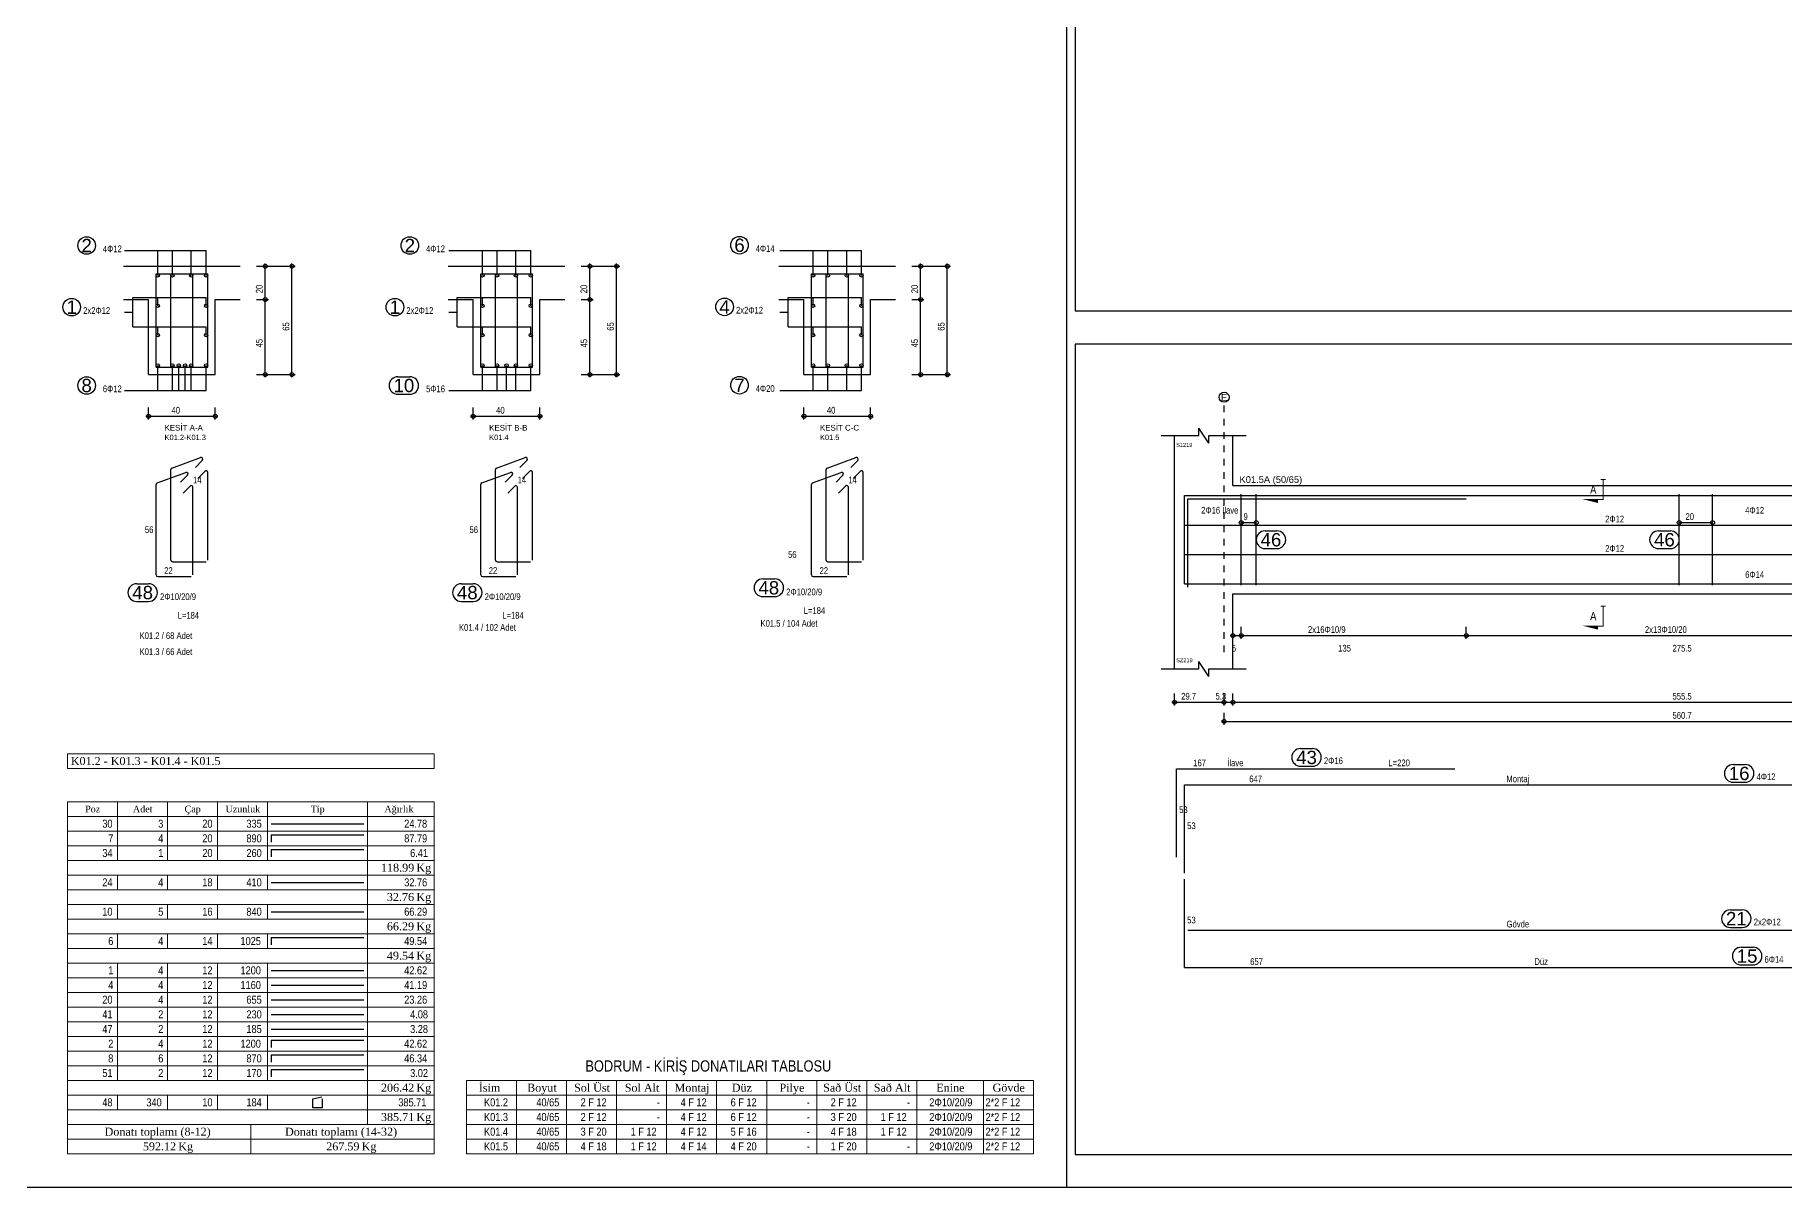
# Model space of a CAD drawing. Header units: metres. Extents: x 419734 to 420376, y 4564732 to 4565123.
# Drawn here: x 420147.01 to 420173.24, y 4564807.53 to 4564824.81 of the extents above; entities that cross this region are included whole.
import ezdxf
from ezdxf.enums import TextEntityAlignment as Align

# ---------------------------------------------------------------- set-up
doc = ezdxf.new("R2010")
doc.units = ezdxf.units.M
doc.linetypes.add('TRATTO-PUNTO', pattern=[1, 0.5, -0.25, 0, -0.25])
for name, color, linetype in [('Standart', 7, 'Continuous'), ('SW_ASSI', 7, 'TRATTO-PUNTO'), ('SW_DIM', 33, 'Continuous'), ('SW_MAGRONE', 2, 'Continuous'), ('SW_QUOTE', 1, 'Continuous'), ('SW_REINFORCEMENT', 7, 'Continuous'), ('SW_TESTI', 2, 'Continuous'), ('SW_Tondini', 1, 'Continuous'), ('SW_TXT_TESTI', 1, 'Continuous')]:
    doc.layers.add(name, color=color, linetype=linetype)
doc.styles.add('arial_1_18', font='arial.ttf', dxfattribs={"height": 0.2})
doc.styles.add('SWS', font='ARIALN.TTF')
doc.styles.add('times new roman_1_18', font='times.ttf', dxfattribs={"height": 0.2})

# ---------------------------------------------------------------- blocks, each defined once
blk = doc.blocks.new('*U1603')
at = {"layer": 'SW_QUOTE', "const_width": 0.0003}
blk.add_lwpolyline([(0, 0), (0, -0.006), (-0.00159, -0.006)], dxfattribs=at)
at = {"layer": 'SW_QUOTE', "const_width": 0.0003, "flags": 128}
blk.add_lwpolyline([(0.00075, 0), (-0.00075, 0)], dxfattribs=at)
at = {"layer": 'SW_QUOTE'}
blk.add_solid([(-0.00159, -0.00585), (-0.00159, -0.00701), (-0.00624, -0.00585)], dxfattribs=at)
at = {"layer": 'SW_TESTI', "style": 'SWS'}
for tag, p in [('RIF_DOC', (0.0025, -0.003)), ('RIF_DOC_SEC', (0.0055, -0.003))]:
    blk.add_attdef(tag, text='', height=0.002, rotation=90, dxfattribs=at).set_placement(p, align=Align.MIDDLE)
at = {"layer": 'SW_TESTI', "color": 3, "style": 'SWS'}
blk.add_attdef('SEZ', text='', height=0.0025, dxfattribs=at).set_placement((-0.003, -0.003), align=Align.MIDDLE)

msp = doc.modelspace()

# ---------------------------------------------------------------- linework, layer by layer
at = {"color": 0, "linetype": 'Continuous'}
msp.add_circle((420164.84327, 4564819.37942), 0.075, dxfattribs=at)
at = {"layer": 'Standart', "color": 2}
for points in [[(420281.38267, 4564849.57907), (419805.78267, 4564849.57907), (419805.78267, 4564807.5324), (420281.38267, 4564807.5324)], [(420162.48267, 4564807.5324), (420162.48267, 4564849.57907)]]:
    msp.add_lwpolyline(points, dxfattribs=at)
for points in [[(420197.71378, 4564820.67724), (420197.71378, 4564833.72765), (420162.60767, 4564833.72765), (420162.60767, 4564820.67724)], [(420162.60767, 4564820.17724), (420162.60767, 4564808.01884), (420197.71378, 4564808.01884), (420197.71378, 4564820.17724)]]:
    msp.add_lwpolyline(points, close=True, dxfattribs=at)
at = {"layer": 'Standart', "color": 1, "linetype": 'Continuous', "lineweight": 5}
for points in [[(420147.49642, 4564814.0324), (420152.99642, 4564814.0324)], [(420147.49642, 4564813.8124), (420147.49642, 4564814.0324)], [(420152.99642, 4564813.8124), (420147.49642, 4564813.8124)], [(420152.99642, 4564814.0324), (420152.99642, 4564813.8124)], [(420147.49642, 4564813.3124), (420147.49642, 4564808.0324)], [(420147.49642, 4564813.3124), (420152.99642, 4564813.3124)], [(420148.24642, 4564813.3124), (420148.24642, 4564812.4324)], [(420148.99642, 4564813.3124), (420148.99642, 4564812.4324)], [(420149.74642, 4564813.3124), (420149.74642, 4564812.4324)], [(420150.49642, 4564813.3124), (420150.49642, 4564812.4324)], [(420151.99642, 4564813.3124), (420151.99642, 4564808.4724)], [(420152.99642, 4564813.3124), (420152.99642, 4564808.0324)], [(420147.49642, 4564813.0924), (420152.99642, 4564813.0924)], [(420147.49642, 4564812.8724), (420152.99642, 4564812.8724)], [(420147.49642, 4564812.6524), (420152.99642, 4564812.6524)], [(420147.49642, 4564812.4324), (420152.99642, 4564812.4324)], [(420147.49642, 4564812.2124), (420152.99642, 4564812.2124)], [(420147.49642, 4564811.9924), (420152.99642, 4564811.9924)], [(420148.24642, 4564812.2124), (420148.24642, 4564811.9924)], [(420148.99642, 4564812.2124), (420148.99642, 4564811.9924)], [(420149.74642, 4564812.2124), (420149.74642, 4564811.9924)], [(420150.49642, 4564812.2124), (420150.49642, 4564811.9924)], [(420147.49642, 4564811.7724), (420152.99642, 4564811.7724)], [(420148.24642, 4564811.7724), (420148.24642, 4564811.5524)], [(420148.99642, 4564811.7724), (420148.99642, 4564811.5524)], [(420149.74642, 4564811.7724), (420149.74642, 4564811.5524)], [(420150.49642, 4564811.7724), (420150.49642, 4564811.5524)], [(420147.49642, 4564811.5524), (420152.99642, 4564811.5524)], [(420147.49642, 4564811.3324), (420152.99642, 4564811.3324)], [(420148.24642, 4564811.3324), (420148.24642, 4564811.1124)], [(420148.99642, 4564811.3324), (420148.99642, 4564811.1124)], [(420149.74642, 4564811.3324), (420149.74642, 4564811.1124)], [(420150.49642, 4564811.3324), (420150.49642, 4564811.1124)], [(420147.49642, 4564811.1124), (420152.99642, 4564811.1124)], [(420147.49642, 4564810.8924), (420152.99642, 4564810.8924)], [(420147.49642, 4564810.6724), (420152.99642, 4564810.6724)], [(420148.24642, 4564810.8924), (420148.24642, 4564809.1324)], [(420148.99642, 4564810.8924), (420148.99642, 4564809.1324)], [(420149.74642, 4564810.8924), (420149.74642, 4564809.1324)], [(420150.49642, 4564810.8924), (420150.49642, 4564809.1324)], [(420147.49642, 4564810.4524), (420152.99642, 4564810.4524)], [(420147.49642, 4564810.2324), (420152.99642, 4564810.2324)], [(420147.49642, 4564810.0124), (420152.99642, 4564810.0124)], [(420147.49642, 4564809.7924), (420152.99642, 4564809.7924)], [(420147.49642, 4564809.5724), (420152.99642, 4564809.5724)], [(420147.49642, 4564809.3524), (420152.99642, 4564809.3524)], [(420147.49642, 4564809.1324), (420152.99642, 4564809.1324)], [(420153.48267, 4564809.1324), (420153.48267, 4564808.0324)], [(420153.48267, 4564809.1324), (420161.98267, 4564809.1324)], [(420154.23267, 4564809.1324), (420154.23267, 4564808.0324)], [(420154.98267, 4564809.1324), (420154.98267, 4564808.0324)], [(420155.73267, 4564809.1324), (420155.73267, 4564808.0324)], [(420156.48267, 4564809.1324), (420156.48267, 4564808.0324)], [(420157.23267, 4564809.1324), (420157.23267, 4564808.0324)], [(420157.98267, 4564809.1324), (420157.98267, 4564808.0324)], [(420158.73267, 4564809.1324), (420158.73267, 4564808.0324)], [(420159.48267, 4564809.1324), (420159.48267, 4564808.0324)], [(420160.23267, 4564809.1324), (420160.23267, 4564808.0324)], [(420161.23267, 4564809.1324), (420161.23267, 4564808.0324)], [(420161.98267, 4564809.1324), (420161.98267, 4564808.0324)], [(420147.49642, 4564808.9124), (420152.99642, 4564808.9124)], [(420148.24642, 4564808.9124), (420148.24642, 4564808.6924)], [(420148.99642, 4564808.9124), (420148.99642, 4564808.6924)], [(420149.74642, 4564808.9124), (420149.74642, 4564808.6924)], [(420150.49642, 4564808.9124), (420150.49642, 4564808.6924)], [(420153.48267, 4564808.9124), (420161.98267, 4564808.9124)], [(420147.49642, 4564808.6924), (420152.99642, 4564808.6924)], [(420153.48267, 4564808.6924), (420161.98267, 4564808.6924)], [(420147.49642, 4564808.4724), (420152.99642, 4564808.4724)], [(420150.24642, 4564808.4724), (420150.24642, 4564808.0324)], [(420153.48267, 4564808.4724), (420161.98267, 4564808.4724)], [(420147.49642, 4564808.2524), (420152.99642, 4564808.2524)], [(420147.49642, 4564808.0324), (420152.99642, 4564808.0324)], [(420153.48267, 4564808.2524), (420161.98267, 4564808.2524)], [(420153.48267, 4564808.0324), (420161.98267, 4564808.0324)]]:
    msp.add_lwpolyline(points, dxfattribs=at)
at = {"layer": 'SW_ASSI', "ltscale": 0.2}
msp.add_lwpolyline([(420164.84327, 4564815.55442), (420164.84327, 4564819.30442)], dxfattribs=at)
at = {"layer": 'SW_DIM', "ltscale": 0.5}
for points in [[(420148.34981, 4564821.58173), (420149.57481, 4564821.58173)], [(420148.84981, 4564821.20673), (420148.84981, 4564821.58173)], [(420149.07065, 4564821.20673), (420149.07065, 4564821.58173)], [(420149.35398, 4564821.20673), (420149.35398, 4564821.58173)], [(420149.57481, 4564821.20673), (420149.57481, 4564821.58173)], [(420153.21832, 4564821.58173), (420154.44332, 4564821.58173)], [(420153.71832, 4564821.20673), (420153.71832, 4564821.58173)], [(420153.93916, 4564821.20673), (420153.93916, 4564821.58173)], [(420154.22249, 4564821.20673), (420154.22249, 4564821.58173)], [(420154.44332, 4564821.20673), (420154.44332, 4564821.58173)], [(420158.17911, 4564821.58173), (420159.40411, 4564821.58173)], [(420158.67911, 4564821.20673), (420158.67911, 4564821.58173)], [(420158.89994, 4564821.20673), (420158.89994, 4564821.58173)], [(420159.18328, 4564821.20673), (420159.18328, 4564821.58173)], [(420159.40411, 4564821.20673), (420159.40411, 4564821.58173)], [(420150.33231, 4564821.34423), (420150.91231, 4564821.34423)], [(420150.46231, 4564819.67923), (420150.46231, 4564821.38423)], [(420150.86231, 4564819.67923), (420150.86231, 4564821.38423)], [(420155.20082, 4564821.34423), (420155.78082, 4564821.34423)], [(420155.33082, 4564819.67923), (420155.33082, 4564821.38423)], [(420155.73082, 4564819.67923), (420155.73082, 4564821.38423)], [(420160.16161, 4564821.34423), (420160.74161, 4564821.34423)], [(420160.29161, 4564819.67923), (420160.29161, 4564821.38423)], [(420160.69161, 4564819.67923), (420160.69161, 4564821.38423)], [(420148.34981, 4564820.65673), (420148.47481, 4564820.65673)], [(420148.47481, 4564820.4359), (420148.47481, 4564820.87756)], [(420148.47481, 4564820.87756), (420149.57481, 4564820.87756)], [(420148.84981, 4564820.75256), (420148.84981, 4564820.87756)], [(420149.57481, 4564820.75256), (420149.57481, 4564820.87756)], [(420150.33231, 4564820.84423), (420150.51231, 4564820.84423)], [(420153.21832, 4564820.65673), (420153.34332, 4564820.65673)], [(420153.34332, 4564820.4359), (420153.34332, 4564820.87756)], [(420153.34332, 4564820.87756), (420154.44332, 4564820.87756)], [(420153.71832, 4564820.75256), (420153.71832, 4564820.87756)], [(420154.44332, 4564820.75256), (420154.44332, 4564820.87756)], [(420155.20082, 4564820.84423), (420155.38082, 4564820.84423)], [(420158.17911, 4564820.65673), (420158.30411, 4564820.65673)], [(420158.30411, 4564820.4359), (420158.30411, 4564820.87756)], [(420158.30411, 4564820.87756), (420159.40411, 4564820.87756)], [(420158.67911, 4564820.75256), (420158.67911, 4564820.87756)], [(420159.40411, 4564820.75256), (420159.40411, 4564820.87756)], [(420160.16161, 4564820.84423), (420160.34161, 4564820.84423)], [(420148.47481, 4564820.4359), (420149.57481, 4564820.4359)], [(420148.84981, 4564820.3109), (420148.84981, 4564820.4359)], [(420149.57481, 4564820.3109), (420149.57481, 4564820.4359)], [(420153.34332, 4564820.4359), (420154.44332, 4564820.4359)], [(420153.71832, 4564820.3109), (420153.71832, 4564820.4359)], [(420154.44332, 4564820.3109), (420154.44332, 4564820.4359)], [(420158.30411, 4564820.4359), (420159.40411, 4564820.4359)], [(420158.67911, 4564820.3109), (420158.67911, 4564820.4359)], [(420159.40411, 4564820.3109), (420159.40411, 4564820.4359)], [(420148.84981, 4564819.48173), (420148.84981, 4564819.85673)], [(420149.07065, 4564819.48173), (420149.07065, 4564819.85673)], [(420149.16509, 4564819.48173), (420149.16509, 4564819.85673)], [(420149.25953, 4564819.48173), (420149.25953, 4564819.85673)], [(420149.35398, 4564819.48173), (420149.35398, 4564819.85673)], [(420149.57481, 4564819.48173), (420149.57481, 4564819.85673)], [(420153.71832, 4564819.48173), (420153.71832, 4564819.85673)], [(420153.93916, 4564819.48173), (420153.93916, 4564819.85673)], [(420154.08082, 4564819.48173), (420154.08082, 4564819.85673)], [(420154.22249, 4564819.48173), (420154.22249, 4564819.85673)], [(420154.44332, 4564819.48173), (420154.44332, 4564819.85673)], [(420158.67911, 4564819.48173), (420158.67911, 4564819.85673)], [(420158.89994, 4564819.48173), (420158.89994, 4564819.85673)], [(420159.18328, 4564819.48173), (420159.18328, 4564819.85673)], [(420159.40411, 4564819.48173), (420159.40411, 4564819.85673)], [(420150.33231, 4564819.71923), (420150.91231, 4564819.71923)], [(420155.20082, 4564819.71923), (420155.78082, 4564819.71923)], [(420160.16161, 4564819.71923), (420160.74161, 4564819.71923)], [(420148.34981, 4564819.48173), (420149.57481, 4564819.48173)], [(420153.21832, 4564819.48173), (420154.44332, 4564819.48173)], [(420158.17911, 4564819.48173), (420159.40411, 4564819.48173)], [(420148.67231, 4564819.09423), (420149.75231, 4564819.09423)], [(420148.71231, 4564819.04423), (420148.71231, 4564819.22423)], [(420149.71231, 4564819.04423), (420149.71231, 4564819.22423)], [(420153.54082, 4564819.09423), (420154.62082, 4564819.09423)], [(420153.58082, 4564819.04423), (420153.58082, 4564819.22423)], [(420154.58082, 4564819.04423), (420154.58082, 4564819.22423)], [(420158.50161, 4564819.09423), (420159.58161, 4564819.09423)], [(420158.54161, 4564819.04423), (420158.54161, 4564819.22423)], [(420159.54161, 4564819.04423), (420159.54161, 4564819.22423)], [(420163.89952, 4564818.80442), (420164.46202, 4564818.80442)], [(420164.61202, 4564818.69192), (420164.46202, 4564818.91692)], [(420164.46202, 4564818.80442), (420164.46202, 4564818.91692)], [(420164.61202, 4564818.80442), (420165.17452, 4564818.80442)], [(420164.61202, 4564818.69192), (420164.61202, 4564818.80442)], [(420165.09952, 4564817.49942), (420165.32452, 4564817.49942)], [(420171.66827, 4564817.49942), (420172.16827, 4564817.49942)], [(420164.97452, 4564815.75442), (420164.97452, 4564815.93442)], [(420165.09952, 4564815.75442), (420165.09952, 4564815.93442)], [(420168.47452, 4564815.75442), (420168.47452, 4564815.93442)], [(420164.93452, 4564815.80442), (420178.90202, 4564815.80442)], [(420164.46202, 4564815.30442), (420164.46202, 4564815.41692)], [(420164.61202, 4564815.19192), (420164.46202, 4564815.41692)], [(420163.89952, 4564815.30442), (420164.46202, 4564815.30442)], [(420164.61202, 4564815.19192), (420164.61202, 4564815.30442)], [(420164.61202, 4564815.30442), (420165.17452, 4564815.30442)], [(420164.09952, 4564814.75442), (420164.09952, 4564814.93442)], [(420164.84327, 4564814.75442), (420164.84327, 4564814.93442)], [(420164.97452, 4564814.75442), (420164.97452, 4564814.93442)], [(420164.05952, 4564814.80442), (420190.30349, 4564814.80442)], [(420164.84327, 4564814.46642), (420164.84327, 4564814.64642)], [(420164.80327, 4564814.51642), (420178.90202, 4564814.51642)]]:
    msp.add_lwpolyline(points, dxfattribs=at)
for centre in [(420150.46231, 4564821.34423), (420150.86231, 4564821.34423), (420155.33082, 4564821.34423), (420155.73082, 4564821.34423), (420160.29161, 4564821.34423), (420160.69161, 4564821.34423), (420150.46231, 4564820.84423), (420155.33082, 4564820.84423), (420160.29161, 4564820.84423), (420150.46231, 4564819.71923), (420150.86231, 4564819.71923), (420155.33082, 4564819.71923), (420155.73082, 4564819.71923), (420160.29161, 4564819.71923), (420160.69161, 4564819.71923), (420148.71231, 4564819.09423), (420149.71231, 4564819.09423), (420153.58082, 4564819.09423), (420154.58082, 4564819.09423), (420158.54161, 4564819.09423), (420159.54161, 4564819.09423), (420165.09952, 4564817.49942), (420165.32452, 4564817.49942), (420171.66827, 4564817.49942), (420172.16827, 4564817.49942), (420164.97452, 4564815.80442), (420165.09952, 4564815.80442), (420168.47452, 4564815.80442), (420164.09952, 4564814.80442), (420164.84327, 4564814.80442), (420164.97452, 4564814.80442), (420164.84327, 4564814.51642)]:
    msp.add_circle(centre, 0.03, dxfattribs=at)
at = {"layer": 'SW_MAGRONE'}
for points in [[(420148.33731, 4564821.34423), (420150.08731, 4564821.34423)], [(420153.20582, 4564821.34423), (420154.95582, 4564821.34423)], [(420158.16661, 4564821.34423), (420159.91661, 4564821.34423)], [(420148.33731, 4564820.84423), (420148.71231, 4564820.84423)], [(420148.71231, 4564819.71923), (420148.71231, 4564820.84423)], [(420149.71231, 4564819.71923), (420149.71231, 4564820.84423)], [(420149.71231, 4564820.84423), (420150.08731, 4564820.84423)], [(420153.20582, 4564820.84423), (420153.58082, 4564820.84423)], [(420153.58082, 4564819.71923), (420153.58082, 4564820.84423)], [(420154.58082, 4564819.71923), (420154.58082, 4564820.84423)], [(420154.58082, 4564820.84423), (420154.95582, 4564820.84423)], [(420158.16661, 4564820.84423), (420158.54161, 4564820.84423)], [(420158.54161, 4564819.71923), (420158.54161, 4564820.84423)], [(420159.54161, 4564819.71923), (420159.54161, 4564820.84423)], [(420159.54161, 4564820.84423), (420159.91661, 4564820.84423)], [(420148.71231, 4564819.71923), (420149.71231, 4564819.71923)], [(420153.58082, 4564819.71923), (420154.58082, 4564819.71923)], [(420158.54161, 4564819.71923), (420159.54161, 4564819.71923)], [(420164.09952, 4564815.30442), (420164.09952, 4564818.80442)], [(420164.97452, 4564818.05442), (420164.97452, 4564818.80442)], [(420164.97452, 4564818.05442), (420178.86202, 4564818.05442)], [(420164.97452, 4564815.30442), (420164.97452, 4564816.42942)], [(420164.97452, 4564816.42942), (420178.86202, 4564816.42942)]]:
    msp.add_lwpolyline(points, dxfattribs=at)
at = {"layer": 'SW_REINFORCEMENT', "color": 7, "ltscale": 0.05, "flags": 128}
for points in [[(420148.82481, 4564821.23173), (420149.59981, 4564821.23173)], [(420148.82481, 4564819.83173), (420148.82481, 4564821.23173)], [(420149.04565, 4564819.83173), (420149.04565, 4564821.23173)], [(420149.37898, 4564819.83173), (420149.37898, 4564821.23173)], [(420149.59981, 4564819.83173), (420149.59981, 4564821.23173)], [(420153.69332, 4564821.23173), (420154.46832, 4564821.23173)], [(420153.69332, 4564819.83173), (420153.69332, 4564821.23173)], [(420153.91416, 4564819.83173), (420153.91416, 4564821.23173)], [(420154.24749, 4564819.83173), (420154.24749, 4564821.23173)], [(420154.46832, 4564819.83173), (420154.46832, 4564821.23173)], [(420158.65411, 4564821.23173), (420159.42911, 4564821.23173)], [(420158.65411, 4564819.83173), (420158.65411, 4564821.23173)], [(420158.87494, 4564819.83173), (420158.87494, 4564821.23173)], [(420159.20828, 4564819.83173), (420159.20828, 4564821.23173)], [(420159.42911, 4564819.83173), (420159.42911, 4564821.23173)], [(420148.82481, 4564819.83173), (420149.59981, 4564819.83173)], [(420153.69332, 4564819.83173), (420154.46832, 4564819.83173)], [(420158.65411, 4564819.83173), (420159.42911, 4564819.83173)], [(420149.04565, 4564816.93655), (420149.04565, 4564818.2932)], [(420149.06242, 4564818.31716), (420149.49173, 4564818.47341)], [(420149.4142, 4564818.32714), (420149.51848, 4564818.43142)], [(420149.45132, 4564818.16256), (420149.55628, 4564818.26752)], [(420153.91416, 4564816.93655), (420153.91416, 4564818.2932)], [(420153.93094, 4564818.31716), (420154.36024, 4564818.47341)], [(420154.28271, 4564818.32714), (420154.38699, 4564818.43142)], [(420154.31983, 4564818.16256), (420154.42479, 4564818.26752)], [(420158.87494, 4564816.93655), (420158.87494, 4564818.2932)], [(420158.89172, 4564818.31716), (420159.32102, 4564818.47341)], [(420159.24349, 4564818.32714), (420159.34778, 4564818.43142)], [(420159.28062, 4564818.16256), (420159.38558, 4564818.26752)], [(420148.82481, 4564816.71489), (420148.82481, 4564818.07153)], [(420148.84159, 4564818.09549), (420149.27089, 4564818.25174)], [(420149.19336, 4564818.10547), (420149.29765, 4564818.20975)], [(420149.23049, 4564817.94089), (420149.33545, 4564818.04585)], [(420149.37898, 4564816.71489), (420149.37898, 4564818.02782)], [(420149.59981, 4564816.93655), (420149.59981, 4564818.24949)], [(420153.69332, 4564816.71489), (420153.69332, 4564818.07153)], [(420153.7101, 4564818.09549), (420154.1394, 4564818.25174)], [(420154.06187, 4564818.10547), (420154.16616, 4564818.20975)], [(420154.099, 4564817.94089), (420154.20396, 4564818.04585)], [(420154.24749, 4564816.71489), (420154.24749, 4564818.02782)], [(420154.46832, 4564816.93655), (420154.46832, 4564818.24949)], [(420158.65411, 4564816.71489), (420158.65411, 4564818.07153)], [(420158.67089, 4564818.09549), (420159.10019, 4564818.25174)], [(420159.02266, 4564818.10547), (420159.12694, 4564818.20975)], [(420159.05978, 4564817.94089), (420159.16474, 4564818.04585)], [(420159.20828, 4564816.71489), (420159.20828, 4564818.02782)], [(420159.42911, 4564816.93655), (420159.42911, 4564818.24949)], [(420164.24952, 4564817.90442), (420180.43702, 4564817.90442)], [(420164.24952, 4564816.57942), (420164.24952, 4564817.90442)], [(420164.29952, 4564817.85442), (420168.4714, 4564817.85442)], [(420164.29952, 4564816.52942), (420164.29952, 4564817.85442)], [(420165.09952, 4564816.55942), (420165.09952, 4564817.92442)], [(420165.32452, 4564816.55942), (420165.32452, 4564817.92442)], [(420171.66827, 4564816.55942), (420171.66827, 4564817.92442)], [(420172.16827, 4564816.55942), (420172.16827, 4564817.92442)], [(420164.23702, 4564817.46275), (420180.37452, 4564817.46275)], [(420164.23702, 4564817.02109), (420180.37452, 4564817.02109)], [(420148.85031, 4564816.68939), (420149.35348, 4564816.68939)], [(420149.07115, 4564816.91105), (420149.57431, 4564816.91105)], [(420153.71882, 4564816.68939), (420154.22199, 4564816.68939)], [(420153.93966, 4564816.91105), (420154.44282, 4564816.91105)], [(420158.67961, 4564816.68939), (420159.18278, 4564816.68939)], [(420158.90044, 4564816.91105), (420159.40361, 4564816.91105)], [(420164.24952, 4564816.57942), (420180.66202, 4564816.57942)], [(420164.12952, 4564813.80442), (420168.3014, 4564813.80442)], [(420164.12952, 4564812.47942), (420164.12952, 4564813.80442)], [(420164.24952, 4564813.56442), (420180.43702, 4564813.56442)], [(420164.24952, 4564812.23942), (420164.24952, 4564813.56442)], [(420150.55142, 4564812.9824), (420151.94142, 4564812.9824)], [(420150.55142, 4564812.8174), (420150.55142, 4564812.7074)], [(420150.55142, 4564812.8174), (420151.94142, 4564812.8174)], [(420150.55142, 4564812.5974), (420150.55142, 4564812.4874)], [(420150.55142, 4564812.5974), (420151.94142, 4564812.5974)], [(420150.55142, 4564812.1024), (420151.94142, 4564812.1024)], [(420164.24952, 4564810.82442), (420164.24952, 4564812.14942)], [(420150.55142, 4564811.6624), (420151.94142, 4564811.6624)], [(420150.55142, 4564811.2774), (420150.55142, 4564811.1674)], [(420150.55142, 4564811.2774), (420151.94142, 4564811.2774)], [(420164.29702, 4564811.38609), (420180.31452, 4564811.38609)], [(420150.55142, 4564810.7824), (420151.94142, 4564810.7824)], [(420164.24952, 4564810.82442), (420180.66202, 4564810.82442)], [(420150.55142, 4564810.5624), (420151.94142, 4564810.5624)], [(420150.55142, 4564810.3424), (420151.94142, 4564810.3424)], [(420150.55142, 4564810.1224), (420151.94142, 4564810.1224)], [(420150.55142, 4564809.9024), (420151.94142, 4564809.9024)], [(420150.55142, 4564809.7374), (420150.55142, 4564809.6274)], [(420150.55142, 4564809.7374), (420151.94142, 4564809.7374)], [(420150.55142, 4564809.5174), (420150.55142, 4564809.4074)], [(420150.55142, 4564809.5174), (420151.94142, 4564809.5174)], [(420150.55142, 4564809.2974), (420150.55142, 4564809.1874)], [(420150.55142, 4564809.2974), (420151.94142, 4564809.2974)], [(420151.17767, 4564808.8574), (420151.31173, 4564808.8849)], [(420151.17767, 4564808.7199), (420151.17767, 4564808.8574)], [(420151.31517, 4564808.8574), (420151.31517, 4564808.7199)], [(420151.31517, 4564808.7199), (420151.17767, 4564808.7199)]]:
    msp.add_lwpolyline(points, dxfattribs=at)
at = {"layer": 'SW_REINFORCEMENT', "color": 7, "ltscale": 0.05}
for centre, start, end in [((420149.07115, 4564818.2932), 110, 180), ((420149.50045, 4564818.44945), 315, 110), ((420149.57431, 4564818.24949), 0, 135), ((420153.93966, 4564818.2932), 110, 180), ((420154.36896, 4564818.44945), 315, 110), ((420154.44282, 4564818.24949), 0, 135), ((420158.90044, 4564818.2932), 110, 180), ((420159.32974, 4564818.44945), 315, 110), ((420159.40361, 4564818.24949), 0, 135), ((420148.85031, 4564818.07153), 110, 180), ((420149.27961, 4564818.22778), 315, 110), ((420149.35348, 4564818.02782), 0, 135), ((420153.71882, 4564818.07153), 110, 180), ((420154.14813, 4564818.22778), 315, 110), ((420154.22199, 4564818.02782), 0, 135), ((420158.67961, 4564818.07153), 110, 180), ((420159.10891, 4564818.22778), 315, 110), ((420159.18278, 4564818.02782), 0, 135), ((420148.85031, 4564816.71489), 180, 270), ((420149.07115, 4564816.93655), 180, 270), ((420153.71882, 4564816.71489), 180, 270), ((420153.93966, 4564816.93655), 180, 270), ((420158.67961, 4564816.71489), 180, 270), ((420158.90044, 4564816.93655), 180, 270)]:
    msp.add_arc(centre, 0.0255, start, end, dxfattribs=at)
at = {"layer": 'SW_Tondini'}
for centre in [(420148.84981, 4564821.20673), (420149.07065, 4564821.20673), (420149.35398, 4564821.20673), (420149.57481, 4564821.20673), (420153.71832, 4564821.20673), (420153.93916, 4564821.20673), (420154.22249, 4564821.20673), (420154.44332, 4564821.20673), (420158.67911, 4564821.20673), (420158.89994, 4564821.20673), (420159.18328, 4564821.20673), (420159.40411, 4564821.20673), (420148.84981, 4564820.75256), (420149.57481, 4564820.75256), (420153.71832, 4564820.75256), (420154.44332, 4564820.75256), (420158.67911, 4564820.75256), (420159.40411, 4564820.75256), (420148.84981, 4564820.3109), (420149.57481, 4564820.3109), (420153.71832, 4564820.3109), (420154.44332, 4564820.3109), (420158.67911, 4564820.3109), (420159.40411, 4564820.3109), (420148.84981, 4564819.85673), (420149.07065, 4564819.85673), (420149.16509, 4564819.85673), (420149.25953, 4564819.85673), (420149.35398, 4564819.85673), (420149.57481, 4564819.85673), (420153.71832, 4564819.85673), (420153.93916, 4564819.85673), (420154.08082, 4564819.85673), (420154.22249, 4564819.85673), (420154.44332, 4564819.85673), (420158.67911, 4564819.85673), (420158.89994, 4564819.85673), (420159.18328, 4564819.85673), (420159.40411, 4564819.85673)]:
    msp.add_circle(centre, 0.025, dxfattribs=at)
at = {"layer": 'SW_TXT_TESTI'}
for points in [[(420152.45266, 4564819.6871), (420152.63142, 4564819.6871)], [(420152.45266, 4564819.4231), (420152.63142, 4564819.4231)], [(420148.53489, 4564816.58133), (420148.71365, 4564816.58133)], [(420153.4034, 4564816.58133), (420153.58216, 4564816.58133)], [(420157.92531, 4564816.65339), (420158.10407, 4564816.65339)], [(420148.53489, 4564816.31733), (420148.71365, 4564816.31733)], [(420153.4034, 4564816.31733), (420153.58216, 4564816.31733)], [(420157.92531, 4564816.38939), (420158.10407, 4564816.38939)]]:
    msp.add_lwpolyline(points, dxfattribs=at)
at = {"layer": 'SW_TXT_TESTI', "flags": 128}
for points in [[(420165.45652, 4564817.37392), (420165.63529, 4564817.37392)], [(420171.35751, 4564817.37392), (420171.53627, 4564817.37392)], [(420165.45652, 4564817.10992), (420165.63529, 4564817.10992)], [(420171.35751, 4564817.10992), (420171.53627, 4564817.10992)], [(420165.98996, 4564814.10842), (420166.16872, 4564814.10842)], [(420165.98996, 4564813.84442), (420166.16872, 4564813.84442)], [(420172.47824, 4564813.86842), (420172.657, 4564813.86842)], [(420172.47824, 4564813.60442), (420172.657, 4564813.60442)], [(420172.43564, 4564811.69009), (420172.6144, 4564811.69009)], [(420172.43564, 4564811.42609), (420172.6144, 4564811.42609)], [(420172.59749, 4564811.12842), (420172.77625, 4564811.12842)], [(420172.59749, 4564810.86442), (420172.77625, 4564810.86442)]]:
    msp.add_lwpolyline(points, dxfattribs=at)
at = {"layer": 'SW_TXT_TESTI'}
for centre in [(420147.78377, 4564821.6551), (420152.63132, 4564821.6551), (420157.57524, 4564821.65952), (420147.55968, 4564820.7301), (420152.40723, 4564820.7301), (420157.35115, 4564820.73452), (420147.78377, 4564819.5551), (420157.57524, 4564819.55952)]:
    msp.add_circle(centre, 0.132, dxfattribs=at)
for centre, start, end in [((420152.45266, 4564819.5551), 90, 270), ((420152.63142, 4564819.5551), 270, 90), ((420165.45652, 4564817.24192), 90, 270), ((420165.63529, 4564817.24192), 270, 90), ((420171.35751, 4564817.24192), 90, 270), ((420171.53627, 4564817.24192), 270, 90), ((420148.53489, 4564816.44933), 90, 270), ((420148.71365, 4564816.44933), 270, 90), ((420153.4034, 4564816.44933), 90, 270), ((420153.58216, 4564816.44933), 270, 90), ((420157.92531, 4564816.52139), 90, 270), ((420158.10407, 4564816.52139), 270, 90), ((420165.98996, 4564813.97642), 90, 270), ((420166.16872, 4564813.97642), 270, 90), ((420172.47824, 4564813.73642), 90, 270), ((420172.657, 4564813.73642), 270, 90), ((420172.43564, 4564811.55809), 90, 270), ((420172.6144, 4564811.55809), 270, 90), ((420172.59749, 4564810.99642), 90, 270), ((420172.77625, 4564810.99642), 270, 90)]:
    msp.add_arc(centre, 0.132, start, end, dxfattribs=at)

# ---------------------------------------------------------------- block references
ref = msp.add_blockref('*U1603', (420170.52952, 4564818.14318), dxfattribs=dict(xscale=50, yscale=50, zscale=50))
ref.add_attrib('SEZ', 'A', dxfattribs={"layer": 'SW_TESTI', "color": 3, "height": 0.125, "style": 'SWS'}).set_placement((420170.37952, 4564817.99318), align=Align.MIDDLE)
ref = msp.add_blockref('*U1603', (420170.52952, 4564816.24419), dxfattribs=dict(xscale=50, yscale=50, zscale=50))
ref.add_attrib('SEZ', 'A', dxfattribs={"layer": 'SW_TESTI', "color": 3, "height": 0.125, "style": 'SWS'}).set_placement((420170.37952, 4564816.09419), align=Align.MIDDLE)

# ---------------------------------------------------------------- texts
at = {"color": 0, "linetype": 'Continuous', "style": 'arial_1_18'}
msp.add_text('E', height=0.10125, dxfattribs=at).set_placement((420164.79612, 4564819.32709))
at = {"layer": 'Standart', "color": 3, "linetype": 'Continuous', "lineweight": 5, "style": 'arial_1_18'}
for s, p in [('2', (420147.70608, 4564821.5551)), ('2', (420152.55363, 4564821.5551)), ('6', (420157.49754, 4564821.55952)), ('1', (420147.48199, 4564820.6301)), ('1', (420152.32954, 4564820.6301)), ('4', (420157.27346, 4564820.63452)), ('8', (420147.70608, 4564819.4551)), ('10', (420152.38666, 4564819.4551)), ('7', (420157.49754, 4564819.45952)), ('46', (420165.39052, 4564817.14192)), ('46', (420171.29151, 4564817.14192)), ('48', (420148.46889, 4564816.34933)), ('48', (420153.3374, 4564816.34933)), ('48', (420157.85931, 4564816.42139)), ('43', (420165.92396, 4564813.87642)), ('16', (420172.41224, 4564813.63642)), ('21', (420172.36964, 4564811.45809)), ('15', (420172.53149, 4564810.89642))]:
    msp.add_text(s, height=0.2, dxfattribs=at).set_placement(p)
at = {"layer": 'SW_DIM', "ltscale": 0.5, "style": 'SWS'}
for s, p in [('20', (420150.42231, 4564820.93885)), ('20', (420155.29082, 4564820.93885)), ('20', (420160.25161, 4564820.93885)), ('65', (420150.82231, 4564820.37635)), ('65', (420155.69082, 4564820.37635)), ('65', (420160.65161, 4564820.37635)), ('45', (420150.42231, 4564820.12635)), ('45', (420155.29082, 4564820.12635)), ('45', (420160.25161, 4564820.12635))]:
    msp.add_text(s, height=0.1, rotation=90, dxfattribs=at).set_placement(p)
at = {"layer": 'SW_DIM', "ltscale": 0.5}
for s, height, style, p in [('40', 0.1, 'SWS', (420149.05693, 4564819.13423)), ('40', 0.1, 'SWS', (420153.92544, 4564819.13423)), ('40', 0.1, 'SWS', (420158.88623, 4564819.13423)), ('K01.2-K01.3', 0.08, 'arial_1_18', (420148.95231, 4564818.7369)), ('KESİT A-A', 0.085, 'arial_1_18', (420148.95231, 4564818.87923)), ('K01.4', 0.08, 'arial_1_18', (420153.82082, 4564818.7369)), ('KESİT B-B', 0.085, 'arial_1_18', (420153.82082, 4564818.87923)), ('K01.5', 0.08, 'arial_1_18', (420158.78161, 4564818.7369)), ('KESİT C-C', 0.085, 'arial_1_18', (420158.78161, 4564818.87923)), ('S1219', 0.06, 'arial_1_18', (420164.12452, 4564818.63442)), ('14', 0.1, 'SWS', (420149.37898, 4564818.08939)), ('14', 0.1, 'SWS', (420154.24749, 4564818.08939)), ('14', 0.1, 'SWS', (420159.20828, 4564818.08939)), ('K01.5A (50/65)', 0.1, 'arial_1_18', (420165.07452, 4564818.09442)), ('9', 0.1, 'SWS', (420165.13433, 4564817.53942)), ('20', 0.1, 'SWS', (420171.76289, 4564817.53942)), ('56', 0.1, 'SWS', (420148.65746, 4564817.34276)), ('56', 0.1, 'SWS', (420153.52597, 4564817.34276)), ('56', 0.1, 'SWS', (420158.30334, 4564816.96939)), ('22', 0.1, 'SWS', (420148.94651, 4564816.72939)), ('22', 0.1, 'SWS', (420153.81502, 4564816.72939)), ('22', 0.1, 'SWS', (420158.77581, 4564816.72939)), ('5', 0.1, 'SWS', (420164.95933, 4564815.56442)), ('135', 0.1, 'SWS', (420166.55395, 4564815.56442)), ('275.5', 0.1, 'SWS', (420171.56866, 4564815.56442)), ('SZ219', 0.06, 'arial_1_18', (420164.12452, 4564815.40442)), ('29.7', 0.1, 'SWS', (420164.19948, 4564814.84442)), ('5.3', 0.1, 'SWS', (420164.71467, 4564814.84442)), ('555.5', 0.1, 'SWS', (420171.56866, 4564814.84442)), ('560.7', 0.1, 'SWS', (420171.56866, 4564814.55642))]:
    msp.add_text(s, height=height, dxfattribs=dict(at, style=style)).set_placement(p)
at = {"layer": 'SW_TXT_TESTI', "style": 'SWS'}
for s, p in [('4Φ12', (420148.02684, 4564821.5551)), ('4Φ12', (420152.87439, 4564821.5551)), ('4Φ14', (420157.81831, 4564821.55952)), ('2x2Φ12', (420147.73168, 4564820.6301)), ('2x2Φ12', (420152.57923, 4564820.6301)), ('2x2Φ12', (420157.52315, 4564820.63452)), ('6Φ12', (420148.02684, 4564819.4551)), ('5Φ16', (420152.87439, 4564819.4551)), ('4Φ20', (420157.81831, 4564819.45952)), ('2Φ16 İlave', (420164.49952, 4564817.63442)), ('2Φ12', (420170.55824, 4564817.50275)), ('4Φ12', (420172.65827, 4564817.63442)), ('2Φ12', (420170.55824, 4564817.06109)), ('6Φ14', (420172.65827, 4564816.66942)), ('2Φ10/20/9', (420148.88555, 4564816.33733)), ('2Φ10/20/9', (420153.75406, 4564816.33733)), ('2Φ10/20/9', (420158.27597, 4564816.40939)), ('L=184', (420158.53884, 4564816.12939)), ('L=184', (420149.14842, 4564816.05733)), ('K01.4 / 102 Adet', (420153.36841, 4564815.87567)), ('L=184', (420154.01693, 4564816.05733)), ('K01.5 / 104 Adet', (420157.89032, 4564815.93744)), ('2x16Φ10/9', (420166.10075, 4564815.84442)), ('2x13Φ10/20', (420171.15431, 4564815.84442)), ('K01.2 / 68 Adet', (420148.57759, 4564815.75222)), ('K01.3 / 66 Adet', (420148.57759, 4564815.51222)), ('167', (420164.37983, 4564813.84442)), ('İlave', (420164.89077, 4564813.84442)), ('2Φ16', (420166.34062, 4564813.87642)), ('L=220', (420167.30809, 4564813.84442)), ('647', (420165.22077, 4564813.60442)), ('Montaj', (420169.07646, 4564813.60442)), ('4Φ12', (420172.8289, 4564813.63642)), ('53', (420164.16952, 4564813.14192)), ('53', (420164.28952, 4564812.90192)), ('53', (420164.28952, 4564811.48692)), ('Gövde', (420169.08006, 4564811.42609)), ('2x2Φ12', (420172.78629, 4564811.45809)), ('657', (420165.23427, 4564810.86442)), ('Düz', (420169.49717, 4564810.86442)), ('6Φ14', (420172.94815, 4564810.89642))]:
    msp.add_text(s, height=0.1, dxfattribs=at).set_placement(p)
at = {"layer": 'SW_TXT_TESTI', "linetype": 'Continuous', "lineweight": -3}
for s, height, style, p in [('K01.2 - K01.3 - K01.4 - K01.5', 0.12, 'times new roman_1_18', (420147.54642, 4564813.8624)), ('BODRUM - KİRİŞ DONATILARI TABLOSU', 0.168, 'SWS', (420155.26354, 4564809.2644)), ('İsim', 0.12, 'times new roman_1_18', (420153.66559, 4564808.9624)), ('Boyut', 0.12, 'times new roman_1_18', (420154.39075, 4564808.9624)), ('Sol Üst', 0.12, 'times new roman_1_18', (420155.09401, 4564808.9624)), ('Sol Alt', 0.12, 'times new roman_1_18', (420155.85383, 4564808.9624)), ('Montaj', 0.12, 'times new roman_1_18', (420156.60137, 4564808.9624)), ('Düz', 0.12, 'times new roman_1_18', (420157.45988, 4564808.9624)), ('Pilye', 0.12, 'times new roman_1_18', (420158.17531, 4564808.9624)), ('Sað Üst', 0.12, 'times new roman_1_18', (420158.82928, 4564808.9624)), ('Sað Alt', 0.12, 'times new roman_1_18', (420159.5891, 4564808.9624)), ('Enine', 0.12, 'times new roman_1_18', (420160.52567, 4564808.9624)), ('Gövde', 0.12, 'times new roman_1_18', (420161.37111, 4564808.9624)), ('K01.2', 0.12, 'SWS', (420153.74392, 4564808.7424)), ('40/65', 0.12, 'SWS', (420154.52854, 4564808.7424)), ('2 F 12', 0.12, 'SWS', (420155.19245, 4564808.7424)), ('4 F 12', 0.12, 'SWS', (420156.69245, 4564808.7424)), ('6 F 12', 0.12, 'SWS', (420157.44245, 4564808.7424)), ('2 F 12', 0.12, 'SWS', (420158.94245, 4564808.7424)), ('2Φ10/20/9', 0.12, 'SWS', (420160.42182, 4564808.7424)), ('2*2 F 12', 0.12, 'SWS', (420161.26506, 4564808.7424)), ('K01.3', 0.12, 'SWS', (420153.74392, 4564808.5224)), ('40/65', 0.12, 'SWS', (420154.52854, 4564808.5224)), ('2 F 12', 0.12, 'SWS', (420155.19245, 4564808.5224)), ('-', 0.12, 'SWS', (420156.33528, 4564808.7424)), ('-', 0.12, 'SWS', (420156.33528, 4564808.5224)), ('4 F 12', 0.12, 'SWS', (420156.69245, 4564808.5224)), ('6 F 12', 0.12, 'SWS', (420157.44245, 4564808.5224)), ('-', 0.12, 'SWS', (420158.58528, 4564808.7424)), ('-', 0.12, 'SWS', (420158.58528, 4564808.5224)), ('3 F 20', 0.12, 'SWS', (420158.94245, 4564808.5224)), ('1 F 12', 0.12, 'SWS', (420159.69245, 4564808.5224)), ('-', 0.12, 'SWS', (420160.08528, 4564808.7424)), ('2Φ10/20/9', 0.12, 'SWS', (420160.42182, 4564808.5224)), ('2*2 F 12', 0.12, 'SWS', (420161.26506, 4564808.5224)), ('K01.4', 0.12, 'SWS', (420153.74392, 4564808.3024)), ('40/65', 0.12, 'SWS', (420154.52854, 4564808.3024)), ('3 F 20', 0.12, 'SWS', (420155.19245, 4564808.3024)), ('1 F 12', 0.12, 'SWS', (420155.94245, 4564808.3024)), ('4 F 12', 0.12, 'SWS', (420156.69245, 4564808.3024)), ('5 F 16', 0.12, 'SWS', (420157.44245, 4564808.3024)), ('-', 0.12, 'SWS', (420158.58528, 4564808.3024)), ('4 F 18', 0.12, 'SWS', (420158.94245, 4564808.3024)), ('1 F 12', 0.12, 'SWS', (420159.69245, 4564808.3024)), ('2Φ10/20/9', 0.12, 'SWS', (420160.42182, 4564808.3024)), ('2*2 F 12', 0.12, 'SWS', (420161.26506, 4564808.3024)), ('K01.5', 0.12, 'SWS', (420153.74392, 4564808.0824)), ('40/65', 0.12, 'SWS', (420154.52854, 4564808.0824)), ('4 F 18', 0.12, 'SWS', (420155.19245, 4564808.0824)), ('1 F 12', 0.12, 'SWS', (420155.94245, 4564808.0824)), ('4 F 14', 0.12, 'SWS', (420156.69245, 4564808.0824)), ('4 F 20', 0.12, 'SWS', (420157.44245, 4564808.0824)), ('-', 0.12, 'SWS', (420158.58528, 4564808.0824)), ('1 F 20', 0.12, 'SWS', (420158.94245, 4564808.0824)), ('-', 0.12, 'SWS', (420160.08528, 4564808.0824)), ('2Φ10/20/9', 0.12, 'SWS', (420160.42182, 4564808.0824)), ('2*2 F 12', 0.12, 'SWS', (420161.26506, 4564808.0824))]:
    msp.add_text(s, height=height, dxfattribs=dict(at, style=style)).set_placement(p)
at = {"layer": 'SW_TXT_TESTI', "linetype": 'Continuous', "lineweight": 5}
for s, height, style, p in [('Poz', 0.1, 'times new roman_1_18', (420147.76053, 4564813.1524)), ('30', 0.12, 'SWS', (420148.01887, 4564812.9224)), ('Adet', 0.1, 'times new roman_1_18', (420148.47772, 4564813.1524)), ('3', 0.12, 'SWS', (420148.85764, 4564812.9224)), ('Çap', 0.1, 'times new roman_1_18', (420149.25235, 4564813.1524)), ('20', 0.12, 'SWS', (420149.51887, 4564812.9224)), ('Uzunluk', 0.1, 'times new roman_1_18', (420149.86675, 4564813.1524)), ('335', 0.12, 'SWS', (420150.1801, 4564812.9224)), ('Tip', 0.1, 'times new roman_1_18', (420151.14371, 4564813.1524)), ('Ağırlık', 0.1, 'times new roman_1_18', (420152.24993, 4564813.1524)), ('24.78', 0.12, 'SWS', (420152.54694, 4564812.9224)), ('7', 0.12, 'SWS', (420148.10764, 4564812.7024)), ('4', 0.12, 'SWS', (420148.85764, 4564812.7024)), ('20', 0.12, 'SWS', (420149.51887, 4564812.7024)), ('890', 0.12, 'SWS', (420150.1801, 4564812.7024)), ('87.79', 0.12, 'SWS', (420152.54694, 4564812.7024)), ('34', 0.12, 'SWS', (420148.01887, 4564812.4824)), ('1', 0.12, 'SWS', (420148.85764, 4564812.4824)), ('20', 0.12, 'SWS', (420149.51887, 4564812.4824)), ('260', 0.12, 'SWS', (420150.1801, 4564812.4824)), ('6.41', 0.12, 'SWS', (420152.63571, 4564812.4824)), ('118.99', 0.12, 'times new roman_1_18', (420152.19798, 4564812.2624)), ('Kg', 0.12, 'times new roman_1_18', (420152.72959, 4564812.2624)), ('24', 0.12, 'SWS', (420148.01887, 4564812.0424)), ('4', 0.12, 'SWS', (420148.85764, 4564812.0424)), ('18', 0.12, 'SWS', (420149.51887, 4564812.0424)), ('410', 0.12, 'SWS', (420150.1801, 4564812.0424)), ('32.76', 0.12, 'SWS', (420152.54694, 4564812.0424)), ('10', 0.12, 'SWS', (420148.01887, 4564811.6024)), ('5', 0.12, 'SWS', (420148.85764, 4564811.6024)), ('16', 0.12, 'SWS', (420149.51887, 4564811.6024)), ('840', 0.12, 'SWS', (420150.1801, 4564811.6024)), ('32.76', 0.12, 'times new roman_1_18', (420152.28675, 4564811.8224)), ('66.29', 0.12, 'SWS', (420152.54694, 4564811.6024)), ('Kg', 0.12, 'times new roman_1_18', (420152.72959, 4564811.8224)), ('66.29', 0.12, 'times new roman_1_18', (420152.28675, 4564811.3824)), ('Kg', 0.12, 'times new roman_1_18', (420152.72959, 4564811.3824)), ('6', 0.12, 'SWS', (420148.10764, 4564811.1624)), ('4', 0.12, 'SWS', (420148.85764, 4564811.1624)), ('14', 0.12, 'SWS', (420149.51887, 4564811.1624)), ('1025', 0.12, 'SWS', (420150.09133, 4564811.1624)), ('49.54', 0.12, 'SWS', (420152.54694, 4564811.1624)), ('49.54', 0.12, 'times new roman_1_18', (420152.28675, 4564810.9424)), ('Kg', 0.12, 'times new roman_1_18', (420152.72959, 4564810.9424)), ('1', 0.12, 'SWS', (420148.10764, 4564810.7224)), ('4', 0.12, 'SWS', (420148.85764, 4564810.7224)), ('12', 0.12, 'SWS', (420149.51887, 4564810.7224)), ('1200', 0.12, 'SWS', (420150.09133, 4564810.7224)), ('42.62', 0.12, 'SWS', (420152.54694, 4564810.7224)), ('20', 0.12, 'SWS', (420148.01887, 4564810.2824)), ('4', 0.12, 'SWS', (420148.10764, 4564810.5024)), ('4', 0.12, 'SWS', (420148.85764, 4564810.5024)), ('4', 0.12, 'SWS', (420148.85764, 4564810.2824)), ('12', 0.12, 'SWS', (420149.51887, 4564810.5024)), ('12', 0.12, 'SWS', (420149.51887, 4564810.2824)), ('1160', 0.12, 'SWS', (420150.09133, 4564810.5024)), ('655', 0.12, 'SWS', (420150.1801, 4564810.2824)), ('41.19', 0.12, 'SWS', (420152.54694, 4564810.5024)), ('23.26', 0.12, 'SWS', (420152.54694, 4564810.2824)), ('41', 0.12, 'SWS', (420148.01887, 4564810.0624)), ('2', 0.12, 'SWS', (420148.85764, 4564810.0624)), ('12', 0.12, 'SWS', (420149.51887, 4564810.0624)), ('230', 0.12, 'SWS', (420150.1801, 4564810.0624)), ('4.08', 0.12, 'SWS', (420152.63571, 4564810.0624)), ('47', 0.12, 'SWS', (420148.01887, 4564809.8424)), ('2', 0.12, 'SWS', (420148.85764, 4564809.8424)), ('12', 0.12, 'SWS', (420149.51887, 4564809.8424)), ('185', 0.12, 'SWS', (420150.1801, 4564809.8424)), ('3.28', 0.12, 'SWS', (420152.63571, 4564809.8424)), ('2', 0.12, 'SWS', (420148.10764, 4564809.6224)), ('4', 0.12, 'SWS', (420148.85764, 4564809.6224)), ('12', 0.12, 'SWS', (420149.51887, 4564809.6224)), ('1200', 0.12, 'SWS', (420150.09133, 4564809.6224)), ('42.62', 0.12, 'SWS', (420152.54694, 4564809.6224)), ('8', 0.12, 'SWS', (420148.10764, 4564809.4024)), ('6', 0.12, 'SWS', (420148.85764, 4564809.4024)), ('12', 0.12, 'SWS', (420149.51887, 4564809.4024)), ('870', 0.12, 'SWS', (420150.1801, 4564809.4024)), ('46.34', 0.12, 'SWS', (420152.54694, 4564809.4024)), ('51', 0.12, 'SWS', (420148.01887, 4564809.1824)), ('2', 0.12, 'SWS', (420148.85764, 4564809.1824)), ('12', 0.12, 'SWS', (420149.51887, 4564809.1824)), ('170', 0.12, 'SWS', (420150.1801, 4564809.1824)), ('206.42', 0.12, 'times new roman_1_18', (420152.19798, 4564808.9624)), ('3.02', 0.12, 'SWS', (420152.63571, 4564809.1824)), ('Kg', 0.12, 'times new roman_1_18', (420152.72959, 4564808.9624)), ('48', 0.12, 'SWS', (420148.01887, 4564808.7424)), ('340', 0.12, 'SWS', (420148.6801, 4564808.7424)), ('10', 0.12, 'SWS', (420149.51887, 4564808.7424)), ('184', 0.12, 'SWS', (420150.1801, 4564808.7424)), ('385.71', 0.12, 'SWS', (420152.45817, 4564808.7424)), ('385.71', 0.12, 'times new roman_1_18', (420152.19798, 4564808.5224)), ('Kg', 0.12, 'times new roman_1_18', (420152.72959, 4564808.5224)), ('Donatı toplamı (8-12)', 0.12, 'times new roman_1_18', (420148.05322, 4564808.3024)), ('Donatı toplamı (14-32)', 0.12, 'times new roman_1_18', (420150.75883, 4564808.3024)), ('592.12', 0.12, 'times new roman_1_18', (420148.62729, 4564808.0824)), ('Kg', 0.12, 'times new roman_1_18', (420149.1589, 4564808.0824)), ('267.59', 0.12, 'times new roman_1_18', (420151.37729, 4564808.0824)), ('Kg', 0.12, 'times new roman_1_18', (420151.9089, 4564808.0824))]:
    msp.add_text(s, height=height, dxfattribs=dict(at, style=style)).set_placement(p)

doc.saveas('drawing.dxf')
